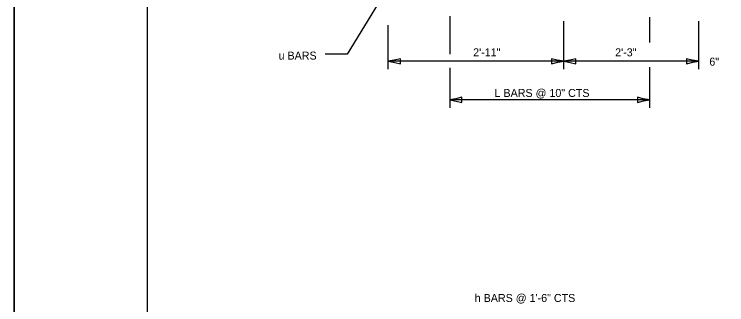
# Model space of a CAD drawing. Extents: x 2133490 to 2172050, y 2138301 to 2145980.
# Drawn here: x 2140290 to 2140824, y 2141996 to 2142214 of the extents above; entities that cross this region are included whole.
import ezdxf

# ---------------------------------------------------------------- set-up
doc = ezdxf.new("R2010")
doc.units = 0
for name, color, linetype in [('Level 63', 7, 'Continuous'), ('ROW_PR_Notes', 7, 'Continuous'), ('Sheets_50 Reference Boundary', 7, 'Continuous'), ('Sheets_General Details', 7, 'Continuous'), ('Sheets_Printer Plotting Border', 7, 'Continuous'), ('Topo_Bridge Structures', 7, 'Continuous')]:
    doc.layers.add(name, color=color, linetype=linetype)

msp = doc.modelspace()

# ---------------------------------------------------------------- linework, layer by layer
at = {"layer": 'Level 63'}
for p, q in [((2140616.06, 2142212.29), (2140616.06, 2142183.76)), ((2140765.83, 2142211.67), (2140765.83, 2142192.46)), ((2140570.01, 2142172.5), (2140570.01, 2142205.7)), ((2140701.57, 2142172.5), (2140701.57, 2142208.52)), ((2140802.77, 2142172.5), (2140802.77, 2142208.52)), ((2140701.57, 2142178.5), (2140570.01, 2142178.5)), ((2140802.77, 2142178.5), (2140701.57, 2142178.5)), ((2140616.06, 2142173.43), (2140616.06, 2142143.5)), ((2140765.83, 2142173.98), (2140765.83, 2142143.5)), ((2140765.83, 2142149.5), (2140616.06, 2142149.5))]:
    msp.add_line(p, q, dxfattribs=at)
at = {"layer": 'ROW_PR_Notes'}
for p, q in [((2140577.82, 2142247.04), (2140539.31, 2142183.7)), ((2140539.31, 2142183.7), (2140522.69, 2142183.7))]:
    msp.add_line(p, q, dxfattribs=at)
at = {"layer": 'Sheets_50 Reference Boundary'}
msp.add_lwpolyline([(2140389.66, 2142512.57), (2141964.66, 2142512.57), (2141964.66, 2141512.58), (2140389.66, 2141512.58)], close=True, dxfattribs=at)
at = {"layer": 'Sheets_General Details'}
for p, q in [((2140289.66, 2141437.58), (2140289.66, 2142537.58)), ((2140289.66, 2142537.58), (2140289.66, 2141437.58))]:
    msp.add_line(p, q, dxfattribs=at)
msp.add_lwpolyline([(2140389.66, 2142512.58), (2141964.66, 2142512.58), (2141964.66, 2141462.58), (2140389.66, 2141462.58)], close=True, dxfattribs=at)
at = {"layer": 'Sheets_Printer Plotting Border'}
for points in [[(2138589.66, 2141437.58), (2140289.66, 2141437.58), (2140289.66, 2142537.58), (2138589.66, 2142537.58)], [(2140289.66, 2141437.58), (2141989.66, 2141437.58), (2141989.66, 2142537.58), (2140289.66, 2142537.58)]]:
    msp.add_lwpolyline(points, close=True, dxfattribs=at)
at = {"layer": 'Topo_Bridge Structures'}
for points in [[(2140579.11, 2142176.59), (2140579.11, 2142178.5), (2140579.11, 2142180.4), (2140574.56, 2142179.28), (2140570.01, 2142178.5), (2140574.86, 2142177.61)], [(2140692.47, 2142180.4), (2140692.47, 2142178.5), (2140692.47, 2142176.59), (2140697.02, 2142177.71), (2140701.57, 2142178.5), (2140696.72, 2142179.38)], [(2140710.67, 2142176.59), (2140710.67, 2142178.5), (2140710.67, 2142180.4), (2140706.12, 2142179.28), (2140701.57, 2142178.5), (2140706.42, 2142177.61)], [(2140793.67, 2142180.4), (2140793.67, 2142178.5), (2140793.67, 2142176.59), (2140798.22, 2142177.71), (2140802.77, 2142178.5), (2140797.92, 2142179.38)], [(2140625.15, 2142147.6), (2140625.16, 2142149.5), (2140625.16, 2142151.41), (2140620.61, 2142150.29), (2140616.06, 2142149.5), (2140620.91, 2142148.62)], [(2140756.73, 2142151.41), (2140756.73, 2142149.5), (2140756.73, 2142147.6), (2140761.28, 2142148.72), (2140765.83, 2142149.5), (2140760.98, 2142150.39)]]:
    msp.add_lwpolyline(points, close=True, dxfattribs=at)

# ---------------------------------------------------------------- texts
at = {"layer": 'Level 63'}
for s, p in [('2\'-11"', (2140633.67, 2142182.2)), ('2\'-3"', (2140740.11, 2142182.2)), ('u BARS', (2140487.79, 2142179.74)), ('6"', (2140810.71, 2142175.18)), ('L BARS @ 10" CTS', (2140649.68, 2142151.69)), ('h BARS @ 1\'-6" CTS', (2140634.84, 2141997.79))]:
    msp.add_text(s, height=6, dxfattribs=at).set_placement(p)

doc.saveas('drawing.dxf')
